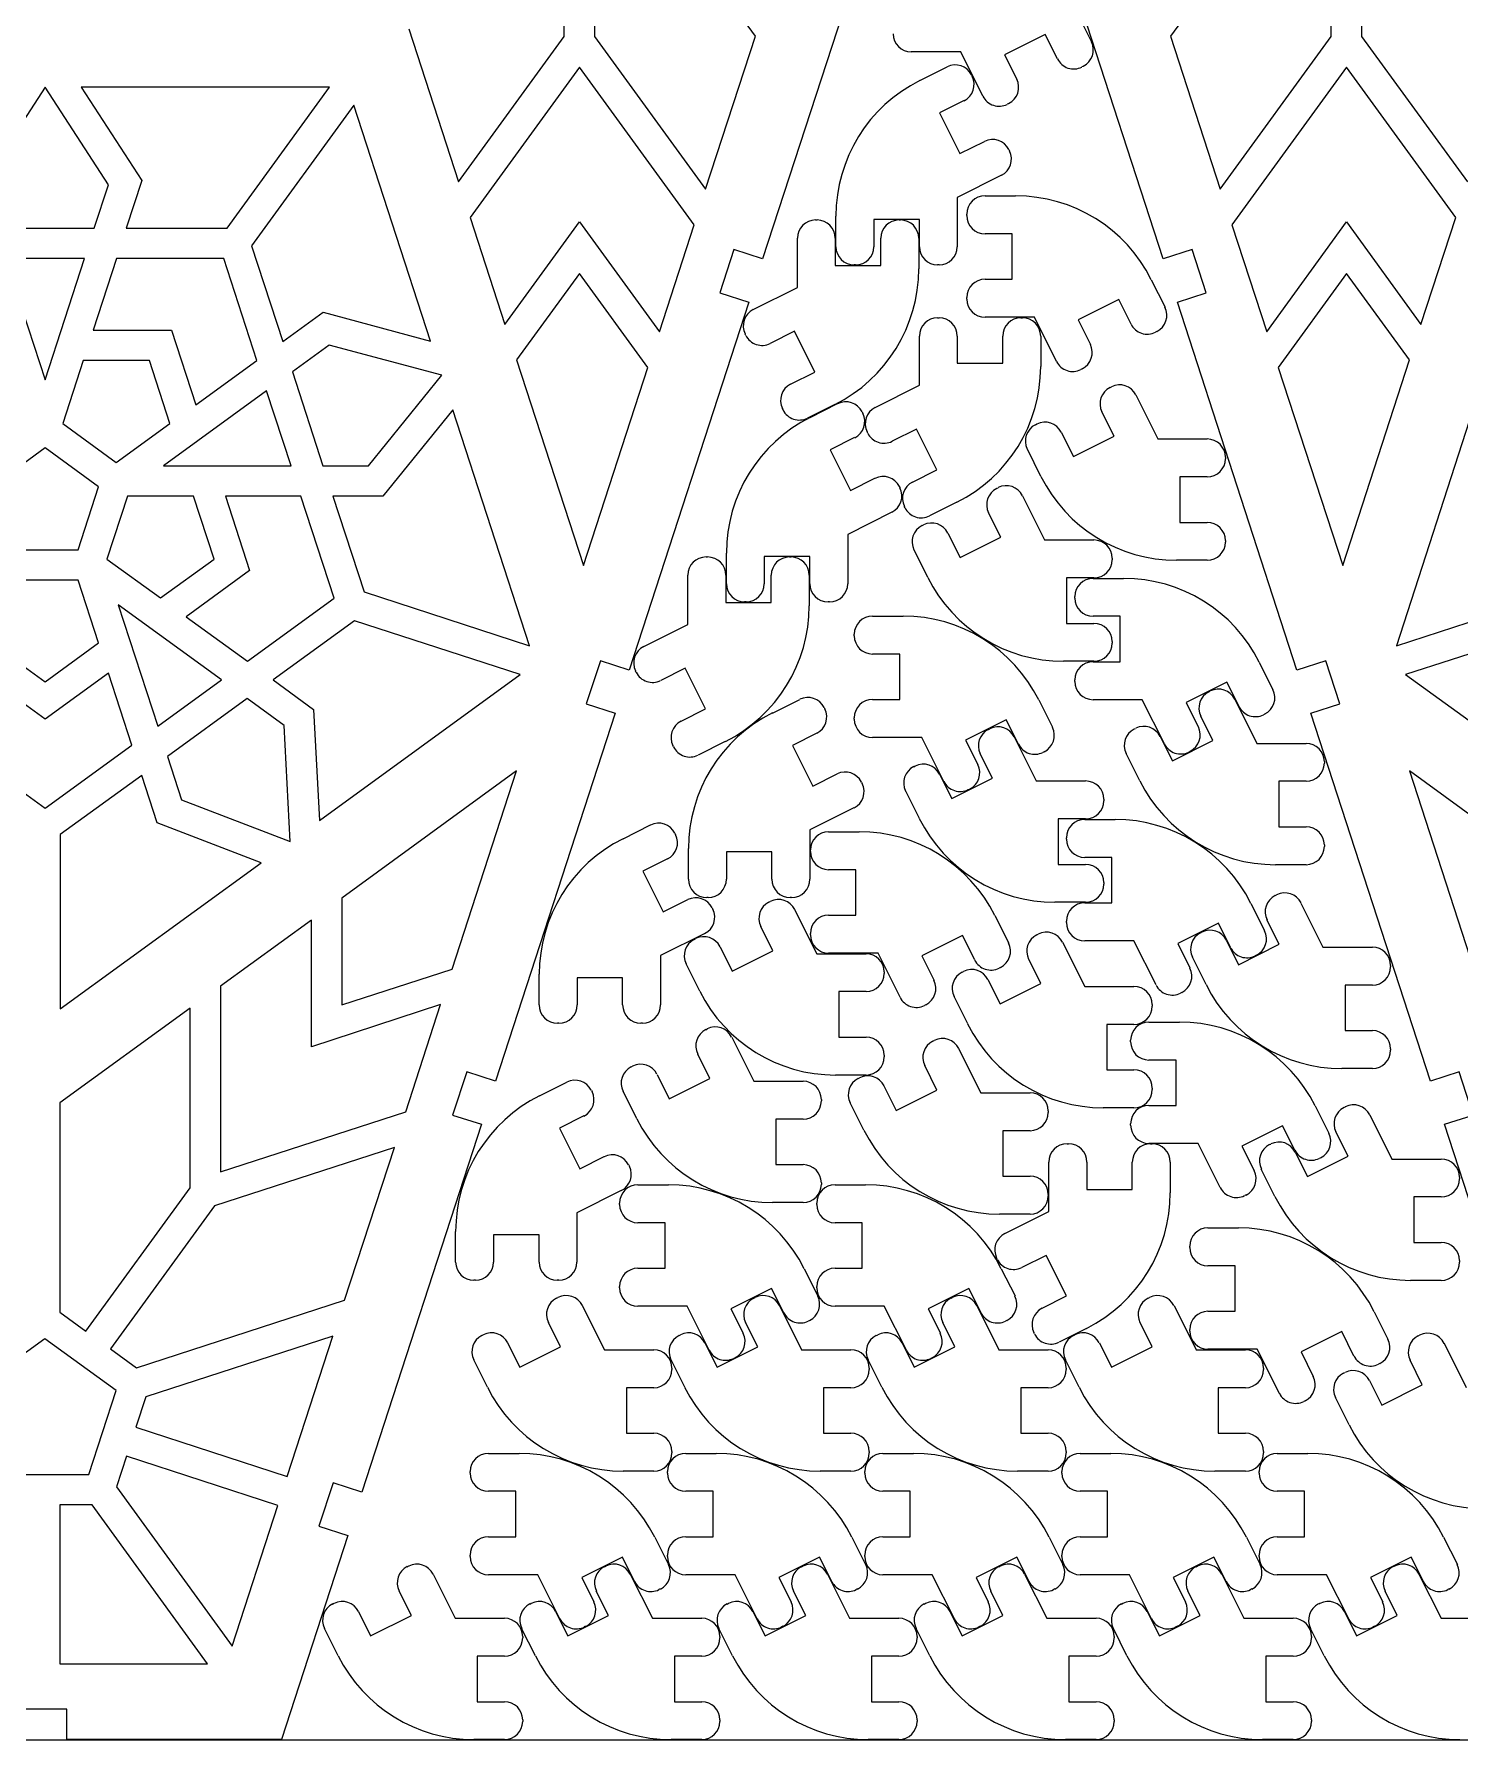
# Model space of a CAD drawing. Extents: x 0 to 580, y 0 to 430.
# Drawn here: x 173.9 to 267.9, y 0 to 112.5 of the extents above; entities that cross this region are included whole.
import ezdxf

# ---------------------------------------------------------------- set-up
doc = ezdxf.new("R2010")
doc.units = 0
doc.header["$MEASUREMENT"] = 0

msp = doc.modelspace()

# ---------------------------------------------------------------- linework, layer by layer
for p, q in [((208.87, 112.33), (208.87, 124.01)), ((210.87, 124.01), (210.87, 112.33)), ((221.47, 112.34), (212.99, 124.01)), ((257.32, 124.01), (248.84, 112.34)), ((259.44, 112.33), (259.44, 124.01)), ((261.44, 124.01), (261.44, 112.33)), ((229.83, 121.9), (221.95, 97.65)), ((248.36, 97.65), (240.48, 121.9)), ((242.72, 113.77), (243.62, 111.96)), ((198.63, 112.83), (201.9, 102.74)), ((201.9, 102.74), (208.87, 112.33)), ((210.87, 112.33), (218.19, 102.25)), ((218.19, 102.25), (221.47, 112.34)), ((240.58, 112.46), (237.89, 111.11)), ((241.38, 110.85), (240.58, 112.46)), ((248.84, 112.34), (252.12, 102.25)), ((252.12, 102.25), (259.44, 112.33)), ((261.44, 112.33), (268.41, 102.74)), ((209.87, 110.3), (202.67, 100.39)), ((217.43, 99.9), (209.87, 110.3)), ((235.01, 111.3), (231.75, 111.3)), ((232.31, 109.42), (234.11, 110.32)), ((236.46, 108.39), (235.01, 111.3)), ((237.89, 111.11), (238.7, 109.5)), ((243.08, 110.35), (242.99, 110.31)), ((260.44, 110.3), (252.89, 99.9)), ((267.65, 100.39), (260.44, 110.3)), ((235.72, 109.79), (235.77, 109.7)), ((174.64, 108.98), (170.47, 102.54)), ((178.82, 102.54), (174.64, 108.98)), ((193.39, 108.98), (177.03, 108.98)), ((177.03, 108.98), (181.02, 102.83)), ((186.64, 99.69), (193.39, 108.98)), ((235.23, 108.09), (233.62, 107.28)), ((195, 107.8), (188.26, 98.51)), ((200.06, 92.24), (195, 107.8)), ((233.62, 107.28), (234.96, 104.6)), ((238.16, 107.89), (238.07, 107.85)), ((234.96, 104.6), (236.57, 105.4)), ((238.18, 104.87), (238.23, 104.78)), ((177.89, 99.69), (178.82, 102.54)), ((181.02, 102.83), (180, 99.69)), ((237.69, 103.17), (234.78, 101.71)), ((234.78, 101.71), (234.78, 98.46)), ((236.61, 101.81), (238.63, 101.81)), ((202.67, 100.39), (204.96, 93.34)), ((225.44, 100.22), (225.54, 100.22)), ((226.78, 98.46), (226.78, 100.47)), ((232.28, 100.26), (229.28, 100.26)), ((229.28, 100.26), (229.28, 98.46)), ((230.94, 100.22), (231.04, 100.22)), ((232.28, 98.46), (232.28, 100.26)), ((235.41, 100.51), (235.41, 100.61)), ((265.35, 93.34), (267.65, 100.39)), ((171.39, 99.69), (177.89, 99.69)), ((180, 99.69), (186.64, 99.69)), ((204.96, 93.34), (209.87, 100.1)), ((209.87, 100.1), (215.14, 92.85)), ((215.14, 92.85), (217.43, 99.9)), ((224.24, 95.76), (224.24, 99.02)), ((226.74, 99.02), (226.74, 97.22)), ((229.74, 97.22), (229.74, 99.02)), ((232.24, 99.02), (232.24, 97)), ((238.41, 99.31), (236.61, 99.31)), ((238.41, 96.31), (238.41, 99.31)), ((252.89, 99.9), (255.18, 92.85)), ((255.18, 92.85), (260.44, 100.1)), ((260.44, 100.1), (265.35, 93.34)), ((188.26, 98.51), (190.31, 92.2)), ((220.05, 98.27), (219.13, 95.41)), ((221.95, 97.65), (220.05, 98.27)), ((250.26, 98.27), (248.36, 97.65)), ((251.19, 95.41), (250.26, 98.27)), ((172.04, 97.69), (174.64, 89.69)), ((177.24, 97.69), (172.04, 97.69)), ((174.64, 89.69), (177.24, 97.69)), ((179.35, 97.69), (177.81, 92.95)), ((186.42, 97.69), (179.35, 97.69)), ((188.61, 90.96), (186.42, 97.69)), ((226.74, 97.22), (229.74, 97.22)), ((228.08, 97.26), (227.98, 97.26)), ((233.58, 97.26), (233.48, 97.26)), ((209.87, 96.69), (205.72, 90.99)), ((214.37, 90.5), (209.87, 96.69)), ((221.33, 94.31), (224.24, 95.76)), ((236.61, 96.31), (238.41, 96.31)), ((247.57, 96.28), (248.48, 94.47)), ((260.44, 96.69), (255.94, 90.5)), ((264.59, 90.99), (260.44, 96.69)), ((221.03, 94.8), (213.15, 70.54)), ((219.13, 95.41), (221.03, 94.8)), ((235.41, 95.01), (235.41, 95.11)), ((245.44, 94.97), (242.75, 93.63)), ((246.24, 93.36), (245.44, 94.97)), ((249.29, 94.8), (251.19, 95.41)), ((257.17, 70.54), (249.29, 94.8)), ((190.31, 92.2), (192.98, 94.14)), ((192.98, 94.14), (200.06, 92.24)), ((233.48, 93.77), (233.58, 93.77)), ((239.87, 93.81), (236.61, 93.81)), ((238.98, 93.77), (239.08, 93.77)), ((241.32, 90.9), (239.87, 93.81)), ((242.75, 93.63), (243.56, 92.02)), ((177.81, 92.95), (182.98, 92.95)), ((182.98, 92.95), (184.58, 88.03)), ((220.84, 92.61), (220.79, 92.7)), ((224.06, 92.88), (222.45, 92.07)), ((225.4, 90.19), (224.06, 92.88)), ((232.28, 89.32), (232.28, 92.57)), ((234.78, 92.57), (234.78, 90.77)), ((237.78, 90.77), (237.78, 92.57)), ((240.28, 92.57), (240.28, 90.55)), ((247.94, 92.86), (247.85, 92.82)), ((193.38, 91.96), (190.95, 90.2)), ((200.8, 89.98), (193.38, 91.96)), ((177.16, 90.95), (175.82, 86.8)), ((181.52, 90.95), (177.16, 90.95)), ((182.87, 86.8), (181.52, 90.95)), ((184.58, 88.03), (188.61, 90.96)), ((190.95, 90.2), (192.96, 84.01)), ((205.72, 90.99), (210.13, 77.43)), ((210.13, 77.43), (214.37, 90.5)), ((223.79, 89.39), (225.4, 90.19)), ((234.78, 90.77), (237.78, 90.77)), ((243.02, 90.41), (242.93, 90.36)), ((255.94, 90.5), (260.19, 77.43)), ((260.19, 77.43), (264.59, 90.99)), ((189.25, 88.96), (182.45, 84.01)), ((190.86, 84.01), (189.25, 88.96)), ((195.96, 84.01), (200.8, 89.98)), ((229.37, 87.86), (232.28, 89.32)), ((244.85, 89.18), (244.94, 89.22)), ((223.3, 87.69), (223.25, 87.78)), ((226.71, 88.06), (224.91, 87.15)), ((225.09, 87.2), (226.89, 88.11)), ((246.55, 88.69), (248.01, 85.78)), ((175.82, 86.8), (179.34, 84.24)), ((179.34, 84.24), (182.87, 86.8)), ((201.53, 87.71), (196.92, 82.01)), ((206.59, 72.15), (201.53, 87.71)), ((228.5, 87.57), (228.55, 87.48)), ((239.93, 86.72), (240.02, 86.77)), ((245.12, 85.96), (244.32, 87.57)), ((268.78, 87.71), (263.73, 72.15)), ((228.01, 85.87), (226.4, 85.06)), ((228.88, 86.16), (228.83, 86.25)), ((232.1, 86.43), (230.49, 85.63)), ((233.44, 83.75), (232.1, 86.43)), ((241.63, 86.23), (242.44, 84.62)), ((242.44, 84.62), (245.12, 85.96)), ((248.01, 85.78), (251.26, 85.78)), ((174.64, 85.19), (171.12, 82.62)), ((178.17, 82.62), (174.64, 85.19)), ((226.4, 85.06), (227.74, 82.38)), ((240.3, 83.31), (239.4, 85.11)), ((252.46, 84.58), (252.46, 84.48)), ((182.45, 84.01), (190.86, 84.01)), ((192.96, 84.01), (195.96, 84.01)), ((231.83, 82.94), (233.44, 83.75)), ((251.26, 83.28), (249.46, 83.28)), ((249.46, 83.28), (249.46, 80.28)), ((176.82, 78.48), (178.17, 82.62)), ((227.74, 82.38), (229.35, 83.19)), ((230.96, 82.65), (231.01, 82.56)), ((237.39, 82.53), (237.47, 82.57)), ((180.07, 82.01), (178.72, 77.86)), ((184.43, 82.01), (180.07, 82.01)), ((185.78, 77.86), (184.43, 82.01)), ((191.51, 82.01), (186.53, 82.01)), ((186.53, 82.01), (188.13, 77.1)), ((193.7, 75.28), (191.51, 82.01)), ((196.92, 82.01), (193.62, 82.01)), ((193.62, 82.01), (195.67, 75.7)), ((231.34, 81.24), (231.29, 81.33)), ((234.75, 81.61), (232.95, 80.71)), ((239.08, 82.04), (240.54, 79.12)), ((230.47, 80.95), (227.56, 79.49)), ((232.47, 80.07), (232.55, 80.11)), ((237.65, 79.31), (236.85, 80.92)), ((249.46, 80.28), (251.26, 80.28)), ((227.56, 79.49), (227.56, 76.24)), ((234.16, 79.58), (234.97, 77.97)), ((234.97, 77.97), (237.65, 79.31)), ((240.54, 79.12), (243.79, 79.12)), ((252.46, 79.08), (252.46, 78.98)), ((172.46, 78.48), (176.82, 78.48)), ((178.72, 77.86), (182.25, 75.3)), ((182.25, 75.3), (185.78, 77.86)), ((218.22, 78), (218.32, 78)), ((219.56, 76.24), (219.56, 78.26)), ((225.06, 78.04), (222.06, 78.04)), ((222.06, 78.04), (222.06, 76.24)), ((223.72, 78), (223.82, 78)), ((225.06, 76.24), (225.06, 78.04)), ((232.83, 76.65), (231.93, 78.46)), ((244.99, 77.92), (244.99, 77.82)), ((251.26, 77.78), (249.24, 77.78)), ((188.13, 77.1), (183.94, 74.06)), ((217.02, 73.55), (217.02, 76.8)), ((219.52, 76.8), (219.52, 75)), ((222.52, 75), (222.52, 76.8)), ((225.02, 76.8), (225.02, 74.78)), ((243.79, 76.62), (241.99, 76.62)), ((241.99, 76.62), (241.99, 73.62)), ((243.73, 76.59), (245.75, 76.59)), ((176.82, 76.48), (172.46, 76.48)), ((178.17, 72.33), (176.82, 76.48)), ((195.67, 75.7), (206.59, 72.15)), ((242.53, 75.29), (242.53, 75.39)), ((263.73, 72.15), (274.65, 75.7)), ((186.27, 69.89), (179.47, 74.84)), ((179.47, 74.84), (182.07, 66.84)), ((187.98, 71.13), (193.7, 75.28)), ((219.52, 75), (222.52, 75)), ((220.86, 75.04), (220.76, 75.04)), ((226.36, 75.04), (226.26, 75.04)), ((183.94, 74.06), (187.98, 71.13)), ((195.05, 73.79), (189.68, 69.89)), ((205.97, 70.25), (195.05, 73.79)), ((214.11, 72.09), (217.02, 73.55)), ((229.19, 74.1), (231.21, 74.1)), ((241.99, 73.62), (243.79, 73.62)), ((245.53, 74.09), (243.73, 74.09)), ((245.53, 71.09), (245.53, 74.09)), ((275.26, 73.79), (264.34, 70.25)), ((171.12, 72.33), (174.64, 69.77)), ((174.64, 69.77), (178.17, 72.33)), ((227.99, 72.8), (227.99, 72.9)), ((244.99, 72.42), (244.99, 72.32)), ((211.25, 71.16), (210.32, 68.31)), ((213.15, 70.54), (211.25, 71.16)), ((230.99, 71.6), (229.19, 71.6)), ((230.99, 68.6), (230.99, 71.6)), ((243.79, 71.12), (241.78, 71.12)), ((243.73, 71.09), (245.53, 71.09)), ((254.69, 71.06), (255.59, 69.25)), ((259.07, 71.16), (257.17, 70.54)), ((260, 68.31), (259.07, 71.16)), ((174.64, 67.3), (170.46, 70.34)), ((178.83, 70.34), (174.64, 67.3)), ((180.37, 65.6), (178.83, 70.34)), ((182.07, 66.84), (186.27, 69.89)), ((189.68, 69.89), (192.35, 67.95)), ((192.73, 60.63), (205.97, 70.25)), ((213.62, 70.39), (213.57, 70.48)), ((216.84, 70.66), (215.23, 69.86)), ((218.18, 67.98), (216.84, 70.66)), ((242.53, 69.79), (242.53, 69.89)), ((252.55, 69.75), (249.87, 68.4)), ((253.36, 68.14), (252.55, 69.75)), ((264.34, 70.25), (277.58, 60.63)), ((187.97, 68.66), (182.72, 64.84)), ((190.4, 66.89), (187.97, 68.66)), ((222.59, 67.71), (224.4, 68.61)), ((251.37, 69.11), (251.46, 69.16)), ((253.07, 68.62), (254.53, 65.71)), ((192.35, 67.95), (192.73, 60.63)), ((212.22, 67.69), (204.34, 43.44)), ((210.32, 68.31), (212.22, 67.69)), ((216.57, 67.17), (218.18, 67.98)), ((226.01, 68.08), (226.05, 67.99)), ((229.19, 68.6), (230.99, 68.6)), ((240.15, 68.57), (241.05, 66.77)), ((246.98, 68.59), (243.73, 68.59)), ((248.44, 65.68), (246.98, 68.59)), ((249.87, 68.4), (250.67, 66.79)), ((251.64, 65.89), (250.84, 67.5)), ((255.06, 67.64), (254.97, 67.6)), ((258.09, 67.69), (260, 68.31)), ((265.97, 43.44), (258.09, 67.69)), ((190.81, 59.23), (190.4, 66.89)), ((225.52, 66.38), (223.91, 65.57)), ((227.99, 67.3), (227.99, 67.4)), ((238.01, 67.26), (235.33, 65.92)), ((236.83, 66.63), (236.92, 66.67)), ((238.82, 65.65), (238.01, 67.26)), ((246.45, 66.66), (246.54, 66.7)), ((168.92, 65.6), (174.64, 61.44)), ((174.64, 61.44), (180.37, 65.6)), ((216.08, 65.47), (216.03, 65.56)), ((219.49, 65.84), (217.69, 64.94)), ((223.91, 65.57), (225.25, 62.89)), ((232.44, 66.1), (229.19, 66.1)), ((233.9, 63.19), (232.44, 66.1)), ((235.33, 65.92), (236.13, 64.31)), ((238.53, 66.14), (239.99, 63.23)), ((248.15, 66.16), (248.96, 64.55)), ((248.96, 64.55), (251.64, 65.89)), ((254.53, 65.71), (257.78, 65.71)), ((182.72, 64.84), (183.64, 61.98)), ((231.91, 64.17), (232, 64.22)), ((237.1, 63.41), (236.3, 65.02)), ((240.52, 65.16), (240.43, 65.11)), ((246.82, 63.24), (245.92, 65.05)), ((250.14, 65.18), (250.05, 65.14)), ((258.98, 64.51), (258.98, 64.41)), ((181.02, 63.6), (175.64, 59.69)), ((182.03, 60.46), (181.02, 63.6)), ((205.73, 63.89), (194.2, 55.51)), ((201.48, 50.83), (205.73, 63.89)), ((225.25, 62.89), (226.86, 63.7)), ((228.47, 63.16), (228.51, 63.07)), ((233.61, 63.68), (234.42, 62.07)), ((234.42, 62.07), (237.1, 63.41)), ((239.99, 63.23), (243.24, 63.23)), ((257.78, 63.21), (255.98, 63.21)), ((255.98, 63.21), (255.98, 60.21)), ((276.12, 55.51), (264.59, 63.89)), ((264.59, 63.89), (268.83, 50.83)), ((183.64, 61.98), (190.81, 59.23)), ((232.28, 60.75), (231.38, 62.56)), ((235.6, 62.7), (235.51, 62.65)), ((244.44, 62.03), (244.44, 61.93)), ((227.97, 61.46), (225.06, 60)), ((175.64, 59.69), (175.64, 48.21)), ((188.88, 57.83), (182.03, 60.46)), ((212.75, 59.42), (214.55, 60.33)), ((216.16, 59.79), (216.21, 59.7)), ((225.06, 60), (225.06, 56.75)), ((226.3, 59.88), (228.32, 59.88)), ((243.24, 60.73), (241.44, 60.73)), ((241.44, 60.73), (241.44, 57.73)), ((243.18, 60.69), (245.19, 60.69)), ((255.98, 60.21), (257.78, 60.21)), ((217.06, 56.75), (217.06, 58.77)), ((222.56, 58.55), (219.56, 58.55)), ((219.56, 58.55), (219.56, 56.75)), ((222.56, 56.75), (222.56, 58.55)), ((225.1, 58.58), (225.1, 58.68)), ((241.98, 59.39), (241.98, 59.49)), ((258.98, 59.01), (258.98, 58.91)), ((175.64, 48.21), (188.88, 57.83)), ((215.67, 58.09), (214.06, 57.29)), ((228.1, 57.38), (226.3, 57.38)), ((228.1, 54.38), (228.1, 57.38)), ((241.44, 57.73), (243.24, 57.73)), ((244.98, 58.19), (243.18, 58.19)), ((244.98, 55.19), (244.98, 58.19)), ((257.78, 57.71), (255.76, 57.71)), ((214.06, 57.29), (215.4, 54.6)), ((244.44, 56.53), (244.44, 56.43)), ((194.2, 55.51), (194.2, 48.46)), ((215.4, 54.6), (217.01, 55.41)), ((218.36, 55.55), (218.26, 55.55)), ((222.36, 55.24), (222.45, 55.29)), ((223.86, 55.55), (223.76, 55.55)), ((243.24, 55.23), (241.22, 55.23)), ((243.18, 55.19), (244.98, 55.19)), ((254.14, 55.16), (255.04, 53.36)), ((255.74, 55.68), (255.83, 55.72)), ((257.44, 55.18), (258.89, 52.27)), ((192.2, 54.06), (186.2, 49.7)), ((192.2, 45.71), (192.2, 54.06)), ((218.62, 54.87), (218.67, 54.78)), ((224.06, 54.75), (225.52, 51.84)), ((226.3, 54.38), (228.1, 54.38)), ((237.26, 54.35), (238.17, 52.54)), ((241.98, 53.89), (241.98, 53.99)), ((256.01, 52.46), (255.2, 54.07)), ((218.13, 53.17), (215.22, 51.72)), ((222.63, 52.02), (221.82, 53.63)), ((225.1, 53.08), (225.1, 53.18)), ((235.13, 53.04), (232.44, 51.69)), ((235.93, 51.43), (235.13, 53.04)), ((240.02, 53.09), (240.11, 53.13)), ((252, 53.85), (249.32, 52.51)), ((250.82, 53.22), (250.91, 53.26)), ((252.8, 52.24), (252, 53.85)), ((217.44, 52.78), (217.53, 52.83)), ((219.14, 52.29), (219.95, 50.68)), ((219.95, 50.68), (222.63, 52.02)), ((225.52, 51.84), (228.77, 51.84)), ((229.56, 51.88), (226.3, 51.88)), ((231.01, 48.97), (229.56, 51.88)), ((241.72, 52.6), (243.18, 49.68)), ((246.43, 52.69), (243.18, 52.69)), ((247.89, 49.78), (246.43, 52.69)), ((249.32, 52.51), (250.12, 50.9)), ((252.52, 52.72), (253.32, 51.11)), ((253.32, 51.11), (256.01, 52.46)), ((254.5, 51.75), (254.41, 51.7)), ((258.89, 52.27), (262.15, 52.27)), ((194.2, 48.46), (201.48, 50.83)), ((215.22, 51.72), (215.22, 48.46)), ((217.81, 49.37), (216.91, 51.17)), ((229.97, 50.64), (229.97, 50.54)), ((232.44, 51.69), (233.25, 50.08)), ((235.1, 50.63), (235.19, 50.67)), ((237.63, 50.93), (237.54, 50.89)), ((240.29, 49.87), (239.49, 51.48)), ((251.19, 49.8), (250.28, 51.61)), ((263.35, 51.07), (263.35, 50.97)), ((186.2, 49.7), (186.2, 37.45)), ((207.22, 48.46), (207.22, 50.48)), ((212.72, 50.26), (209.72, 50.26)), ((209.72, 50.26), (209.72, 48.46)), ((212.72, 48.46), (212.72, 50.26)), ((236.8, 50.14), (237.61, 48.53)), ((237.61, 48.53), (240.29, 49.87)), ((243.18, 49.68), (246.43, 49.68)), ((262.15, 49.77), (260.35, 49.77)), ((260.35, 49.77), (260.35, 46.77)), ((200.72, 48.48), (192.2, 45.71)), ((198.43, 41.42), (200.72, 48.48)), ((228.77, 49.34), (226.97, 49.34)), ((226.97, 49.34), (226.97, 46.34)), ((232.71, 48.47), (232.62, 48.43)), ((235.47, 47.21), (234.57, 49.02)), ((247.63, 48.48), (247.63, 48.38)), ((249.58, 49.29), (249.5, 49.24)), ((184.2, 48.25), (175.62, 42.01)), ((184.2, 36.4), (184.2, 48.25)), ((208.52, 47.26), (208.42, 47.26)), ((214.02, 47.26), (213.92, 47.26)), ((247.41, 47.33), (249.43, 47.33)), ((218.21, 46.83), (218.3, 46.88)), ((219.91, 46.34), (221.36, 43.43)), ((226.97, 46.34), (228.77, 46.34)), ((233.17, 46.07), (233.26, 46.12)), ((246.43, 47.18), (244.63, 47.18)), ((244.63, 47.18), (244.63, 44.18)), ((246.21, 46.03), (246.21, 46.13)), ((260.35, 46.77), (262.15, 46.77)), ((218.47, 43.61), (217.67, 45.22)), ((229.97, 45.14), (229.97, 45.04)), ((234.87, 45.58), (236.33, 42.67)), ((263.35, 45.57), (263.35, 45.47)), ((202.44, 44.06), (201.51, 41.2)), ((204.34, 43.44), (202.44, 44.06)), ((213.29, 44.38), (213.38, 44.42)), ((214.99, 43.88), (215.79, 42.27)), ((233.44, 42.85), (232.64, 44.46)), ((244.63, 44.18), (246.43, 44.18)), ((249.21, 44.83), (247.41, 44.83)), ((249.21, 41.83), (249.21, 44.83)), ((262.15, 44.27), (260.13, 44.27)), ((267.88, 44.06), (265.97, 43.44)), ((268.8, 41.2), (267.88, 44.06)), ((207.24, 42.47), (209.05, 43.38)), ((210.66, 42.84), (210.7, 42.75)), ((213.65, 40.96), (212.75, 42.77)), ((215.79, 42.27), (218.47, 43.61)), ((221.36, 43.43), (224.62, 43.43)), ((228.77, 43.84), (226.75, 43.84)), ((228.25, 43.61), (228.34, 43.66)), ((229.95, 43.12), (230.76, 41.51)), ((230.76, 41.51), (233.44, 42.85)), ((247.63, 42.98), (247.63, 42.88)), ((175.62, 42.01), (175.62, 28.2)), ((225.82, 42.23), (225.82, 42.13)), ((228.62, 40.2), (227.72, 42)), ((236.33, 42.67), (239.58, 42.67)), ((246.43, 41.68), (244.41, 41.68)), ((247.41, 41.83), (249.21, 41.83)), ((258.37, 41.8), (259.27, 40)), ((260.28, 41.71), (260.37, 41.75)), ((186.2, 37.45), (198.43, 41.42)), ((203.41, 40.59), (195.53, 16.33)), ((201.51, 41.2), (203.41, 40.59)), ((210.16, 41.14), (208.55, 40.33)), ((224.62, 40.93), (222.82, 40.93)), ((222.82, 40.93), (222.82, 37.93)), ((240.78, 41.47), (240.78, 41.37)), ((246.21, 40.53), (246.21, 40.63)), ((261.98, 41.22), (263.43, 38.3)), ((266.9, 40.59), (268.8, 41.2)), ((274.78, 16.33), (266.9, 40.59)), ((208.55, 40.33), (209.9, 37.65)), ((239.58, 40.17), (237.78, 40.17)), ((237.78, 40.17), (237.78, 37.17)), ((256.23, 40.49), (253.55, 39.15)), ((257.04, 38.88), (256.23, 40.49)), ((260.55, 38.49), (259.74, 40.1)), ((197.67, 39.07), (185.82, 35.22)), ((194.39, 28.99), (197.67, 39.07)), ((209.9, 37.65), (211.51, 38.46)), ((242.02, 39.3), (242.12, 39.3)), ((250.66, 39.33), (247.41, 39.33)), ((247.52, 39.3), (247.62, 39.3)), ((252.12, 36.42), (250.66, 39.33)), ((253.55, 39.15), (254.35, 37.54)), ((255.36, 39.25), (255.45, 39.29)), ((257.06, 38.76), (257.86, 37.15)), ((257.86, 37.15), (260.55, 38.49)), ((258.74, 38.39), (258.65, 38.34)), ((263.43, 38.3), (266.69, 38.3)), ((213.12, 37.92), (213.16, 37.83)), ((222.82, 37.93), (224.62, 37.93)), ((237.78, 37.17), (239.58, 37.17)), ((240.82, 34.84), (240.82, 38.1)), ((243.32, 38.1), (243.32, 36.3)), ((246.32, 36.3), (246.32, 38.1)), ((248.82, 38.1), (248.82, 36.08)), ((255.72, 35.83), (254.82, 37.64)), ((177.34, 26.95), (184.2, 36.4)), ((212.62, 36.22), (209.71, 34.76)), ((213.72, 36.6), (215.74, 36.6)), ((225.82, 36.73), (225.82, 36.63)), ((226.72, 36.6), (228.74, 36.6)), ((243.32, 36.3), (246.32, 36.3)), ((267.89, 37.1), (267.89, 37)), ((185.82, 35.22), (178.95, 25.78)), ((212.52, 35.3), (212.52, 35.4)), ((224.62, 35.43), (222.6, 35.43)), ((225.52, 35.3), (225.52, 35.4)), ((240.78, 35.97), (240.78, 35.87)), ((253.82, 35.93), (253.73, 35.89)), ((266.69, 35.8), (264.89, 35.8)), ((264.89, 35.8), (264.89, 32.8)), ((209.71, 34.76), (209.71, 31.51)), ((215.52, 34.1), (213.72, 34.1)), ((215.52, 31.1), (215.52, 34.1)), ((228.52, 34.1), (226.72, 34.1)), ((228.52, 31.1), (228.52, 34.1)), ((239.58, 34.67), (237.57, 34.67)), ((237.91, 33.39), (240.82, 34.84)), ((251.31, 33.76), (253.32, 33.76)), ((201.71, 31.51), (201.71, 33.53)), ((207.21, 33.31), (204.21, 33.31)), ((204.21, 33.31), (204.21, 31.51)), ((207.21, 31.51), (207.21, 33.31)), ((264.89, 32.8), (266.69, 32.8)), ((237.42, 31.69), (237.37, 31.78)), ((240.64, 31.95), (239.03, 31.15)), ((241.98, 29.27), (240.64, 31.95)), ((250.11, 32.46), (250.11, 32.56)), ((267.89, 31.6), (267.89, 31.5)), ((213.72, 31.1), (215.52, 31.1)), ((224.68, 31.07), (225.58, 29.27)), ((226.72, 31.1), (228.52, 31.1)), ((237.68, 31.07), (238.59, 29.27)), ((253.11, 31.26), (251.31, 31.26)), ((253.11, 28.26), (253.11, 31.26)), ((203.01, 30.31), (202.91, 30.31)), ((208.51, 30.31), (208.41, 30.31)), ((212.52, 29.8), (212.52, 29.9)), ((222.54, 29.76), (219.86, 28.42)), ((223.35, 28.15), (222.54, 29.76)), ((225.52, 29.8), (225.52, 29.9)), ((235.54, 29.76), (232.86, 28.42)), ((236.35, 28.15), (235.54, 29.76)), ((240.37, 28.47), (241.98, 29.27)), ((266.69, 30.3), (264.67, 30.3)), ((175.62, 28.2), (177.34, 26.95)), ((180.67, 24.53), (194.39, 28.99)), ((208.36, 29.13), (208.45, 29.17)), ((210.06, 28.64), (211.52, 25.72)), ((216.97, 28.6), (213.72, 28.6)), ((218.43, 25.69), (216.97, 28.6)), ((219.86, 28.42), (220.66, 26.81)), ((221.36, 29.13), (221.45, 29.17)), ((223.06, 28.64), (224.52, 25.72)), ((229.97, 28.6), (226.72, 28.6)), ((231.43, 25.69), (229.97, 28.6)), ((232.86, 28.42), (233.67, 26.81)), ((234.37, 29.13), (234.45, 29.17)), ((236.06, 28.64), (237.52, 25.72)), ((247.37, 29.13), (247.46, 29.17)), ((249.07, 28.64), (250.52, 25.72)), ((251.31, 28.26), (253.11, 28.26)), ((262.27, 28.23), (263.17, 26.43)), ((208.63, 25.91), (207.83, 27.52)), ((221.63, 25.91), (220.83, 27.52)), ((225.05, 27.66), (224.96, 27.61)), ((234.63, 25.91), (233.83, 27.52)), ((238.05, 27.66), (237.96, 27.61)), ((243.29, 27.13), (241.49, 26.23)), ((247.63, 25.91), (246.83, 27.52)), ((250.11, 26.96), (250.11, 27.06)), ((174.62, 26.45), (169.92, 23.04)), ((179.32, 23.04), (174.62, 26.45)), ((193.62, 26.63), (181.29, 22.63)), ((190.61, 17.37), (193.62, 26.63)), ((203.44, 26.67), (203.53, 26.71)), ((205.14, 26.18), (205.95, 24.57)), ((205.95, 24.57), (208.63, 25.91)), ((216.44, 26.67), (216.53, 26.71)), ((218.14, 26.18), (218.95, 24.57)), ((218.95, 24.57), (221.63, 25.91)), ((229.45, 26.67), (229.54, 26.71)), ((231.15, 26.18), (231.95, 24.57)), ((231.95, 24.57), (234.63, 25.91)), ((239.88, 26.77), (239.83, 26.86)), ((242.45, 26.67), (242.54, 26.71)), ((244.15, 26.18), (244.95, 24.57)), ((244.95, 24.57), (247.63, 25.91)), ((260.13, 26.92), (257.45, 25.58)), ((260.93, 25.31), (260.13, 26.92)), ((265.17, 26.64), (265.26, 26.69)), ((266.87, 26.15), (268.33, 23.24)), ((178.95, 25.78), (180.67, 24.53)), ((203.81, 23.25), (202.91, 25.06)), ((211.52, 25.72), (214.77, 25.72)), ((216.81, 23.25), (215.91, 25.06)), ((220.13, 25.2), (220.04, 25.15)), ((224.52, 25.72), (227.77, 25.72)), ((229.81, 23.25), (228.91, 25.06)), ((233.13, 25.2), (233.04, 25.15)), ((237.52, 25.72), (240.77, 25.72)), ((242.81, 23.25), (241.91, 25.06)), ((250.52, 25.72), (253.78, 25.72)), ((254.56, 25.76), (251.31, 25.76)), ((256.02, 22.85), (254.56, 25.76)), ((257.45, 25.58), (258.25, 23.97)), ((262.63, 24.82), (262.54, 24.77)), ((265.44, 23.42), (264.64, 25.03)), ((215.97, 24.52), (215.97, 24.42)), ((228.97, 24.52), (228.97, 24.42)), ((241.97, 24.52), (241.97, 24.42)), ((254.98, 24.52), (254.98, 24.42)), ((260.25, 24.18), (260.34, 24.23)), ((261.95, 23.69), (262.76, 22.08)), ((177.52, 17.51), (179.32, 23.04)), ((181.29, 22.63), (180.63, 20.61)), ((214.77, 23.22), (212.97, 23.22)), ((212.97, 23.22), (212.97, 20.22)), ((227.77, 23.22), (225.97, 23.22)), ((225.97, 23.22), (225.97, 20.22)), ((240.77, 23.22), (238.97, 23.22)), ((238.97, 23.22), (238.97, 20.22)), ((253.78, 23.22), (251.98, 23.22)), ((251.98, 23.22), (251.98, 20.22)), ((260.62, 20.77), (259.72, 22.57)), ((262.76, 22.08), (265.44, 23.42)), ((257.71, 22.36), (257.63, 22.31)), ((180.63, 20.61), (190.61, 17.37)), ((212.97, 20.22), (214.77, 20.22)), ((225.97, 20.22), (227.77, 20.22)), ((238.97, 20.22), (240.77, 20.22)), ((251.98, 20.22), (253.78, 20.22)), ((180.02, 18.71), (179.36, 16.69)), ((189.99, 15.46), (180.02, 18.71)), ((203.87, 18.89), (205.89, 18.89)), ((215.97, 19.02), (215.97, 18.92)), ((216.88, 18.89), (218.89, 18.89)), ((228.97, 19.02), (228.97, 18.92)), ((229.88, 18.89), (231.9, 18.89)), ((241.97, 19.02), (241.97, 18.92)), ((242.88, 18.89), (244.9, 18.89)), ((254.98, 19.02), (254.98, 18.92)), ((255.88, 18.89), (257.9, 18.89)), ((171.71, 17.51), (177.52, 17.51)), ((193.63, 16.95), (192.7, 14.1)), ((195.53, 16.33), (193.63, 16.95)), ((202.67, 17.59), (202.67, 17.69)), ((214.77, 17.72), (212.75, 17.72)), ((215.68, 17.59), (215.68, 17.69)), ((227.77, 17.72), (225.75, 17.72)), ((228.68, 17.59), (228.68, 17.69)), ((240.77, 17.72), (238.76, 17.72)), ((241.68, 17.59), (241.68, 17.69)), ((253.78, 17.72), (251.76, 17.72)), ((254.68, 17.59), (254.68, 17.69)), ((179.36, 16.69), (186.98, 6.19)), ((205.67, 16.39), (203.87, 16.39)), ((205.67, 13.39), (205.67, 16.39)), ((218.68, 16.39), (216.88, 16.39)), ((218.68, 13.39), (218.68, 16.39)), ((231.68, 16.39), (229.88, 16.39)), ((231.68, 13.39), (231.68, 16.39)), ((244.68, 16.39), (242.88, 16.39)), ((244.68, 13.39), (244.68, 16.39)), ((257.68, 16.39), (255.88, 16.39)), ((257.68, 13.39), (257.68, 16.39)), ((177.74, 15.51), (175.62, 15.51)), ((175.62, 15.51), (175.62, 5.02)), ((185.36, 5.02), (177.74, 15.51)), ((186.98, 6.19), (189.99, 15.46)), ((192.7, 14.1), (194.61, 13.48)), ((194.61, 13.48), (190.23, 0.02)), ((203.87, 13.39), (205.67, 13.39)), ((214.84, 13.37), (215.74, 11.56)), ((216.88, 13.39), (218.68, 13.39)), ((227.84, 13.37), (228.74, 11.56)), ((229.88, 13.39), (231.68, 13.39)), ((240.84, 13.37), (241.74, 11.56)), ((242.88, 13.39), (244.68, 13.39)), ((253.84, 13.37), (254.74, 11.56)), ((255.88, 13.39), (257.68, 13.39)), ((266.84, 13.37), (267.75, 11.56)), ((198.52, 11.42), (198.61, 11.47)), ((202.67, 12.09), (202.67, 12.19)), ((212.7, 12.05), (210.02, 10.71)), ((211.52, 11.42), (211.61, 11.47)), ((213.5, 10.44), (212.7, 12.05)), ((215.68, 12.09), (215.68, 12.19)), ((225.7, 12.05), (223.02, 10.71)), ((224.52, 11.42), (224.61, 11.47)), ((226.51, 10.44), (225.7, 12.05)), ((228.68, 12.09), (228.68, 12.19)), ((238.7, 12.05), (236.02, 10.71)), ((237.52, 11.42), (237.61, 11.47)), ((239.51, 10.44), (238.7, 12.05)), ((241.68, 12.09), (241.68, 12.19)), ((251.7, 12.05), (249.02, 10.71)), ((250.52, 11.42), (250.61, 11.47)), ((252.51, 10.44), (251.7, 12.05)), ((254.68, 12.09), (254.68, 12.19)), ((264.7, 12.05), (262.02, 10.71)), ((263.53, 11.42), (263.61, 11.47)), ((265.51, 10.44), (264.7, 12.05)), ((200.22, 10.93), (201.67, 8.02)), ((207.13, 10.89), (203.87, 10.89)), ((208.59, 7.98), (207.13, 10.89)), ((210.02, 10.71), (210.82, 9.1)), ((213.22, 10.93), (214.68, 8.02)), ((220.13, 10.89), (216.88, 10.89)), ((221.59, 7.98), (220.13, 10.89)), ((223.02, 10.71), (223.82, 9.1)), ((226.22, 10.93), (227.68, 8.02)), ((233.13, 10.89), (229.88, 10.89)), ((234.59, 7.98), (233.13, 10.89)), ((236.02, 10.71), (236.82, 9.1)), ((239.22, 10.93), (240.68, 8.02)), ((246.13, 10.89), (242.88, 10.89)), ((247.59, 7.98), (246.13, 10.89)), ((249.02, 10.71), (249.82, 9.1)), ((252.22, 10.93), (253.68, 8.02)), ((259.13, 10.89), (255.88, 10.89)), ((260.59, 7.98), (259.13, 10.89)), ((262.02, 10.71), (262.83, 9.1)), ((265.22, 10.93), (266.68, 8.02)), ((193.6, 8.96), (193.69, 9.01)), ((198.79, 8.2), (197.98, 9.81)), ((206.6, 8.96), (206.69, 9.01)), ((211.79, 8.2), (210.98, 9.81)), ((215.2, 9.95), (215.11, 9.91)), ((219.6, 8.96), (219.69, 9.01)), ((224.79, 8.2), (223.98, 9.81)), ((228.21, 9.95), (228.12, 9.91)), ((232.6, 8.96), (232.69, 9.01)), ((237.79, 8.2), (236.99, 9.81)), ((241.21, 9.95), (241.12, 9.91)), ((245.6, 8.96), (245.69, 9.01)), ((250.79, 8.2), (249.99, 9.81)), ((254.21, 9.95), (254.12, 9.91)), ((258.61, 8.96), (258.69, 9.01)), ((263.79, 8.2), (262.99, 9.81)), ((267.21, 9.95), (267.12, 9.91)), ((195.3, 8.47), (196.1, 6.86)), ((196.1, 6.86), (198.79, 8.2)), ((201.67, 8.02), (204.93, 8.02)), ((208.3, 8.47), (209.11, 6.86)), ((209.11, 6.86), (211.79, 8.2)), ((214.68, 8.02), (217.93, 8.02)), ((221.3, 8.47), (222.11, 6.86)), ((222.11, 6.86), (224.79, 8.2)), ((227.68, 8.02), (230.93, 8.02)), ((234.3, 8.47), (235.11, 6.86)), ((235.11, 6.86), (237.79, 8.2)), ((240.68, 8.02), (243.93, 8.02)), ((247.3, 8.47), (248.11, 6.86)), ((248.11, 6.86), (250.79, 8.2)), ((253.68, 8.02), (256.93, 8.02)), ((260.3, 8.47), (261.11, 6.86)), ((261.11, 6.86), (263.79, 8.2)), ((266.68, 8.02), (269.93, 8.02)), ((193.97, 5.55), (193.06, 7.35)), ((206.97, 5.55), (206.06, 7.35)), ((206.13, 6.82), (206.13, 6.72)), ((210.28, 7.49), (210.19, 7.45)), ((219.97, 5.55), (219.07, 7.35)), ((219.13, 6.82), (219.13, 6.72)), ((223.29, 7.49), (223.2, 7.45)), ((232.97, 5.55), (232.07, 7.35)), ((232.13, 6.82), (232.13, 6.72)), ((236.29, 7.49), (236.2, 7.45)), ((245.97, 5.55), (245.07, 7.35)), ((245.13, 6.82), (245.13, 6.72)), ((249.29, 7.49), (249.2, 7.45)), ((258.97, 5.55), (258.07, 7.35)), ((258.13, 6.82), (258.13, 6.72)), ((262.29, 7.49), (262.2, 7.45)), ((175.62, 5.02), (185.36, 5.02)), ((204.93, 5.52), (203.13, 5.52)), ((203.13, 5.52), (203.13, 2.52)), ((217.93, 5.52), (216.13, 5.52)), ((216.13, 5.52), (216.13, 2.52)), ((230.93, 5.52), (229.13, 5.52)), ((229.13, 5.52), (229.13, 2.52)), ((243.93, 5.52), (242.13, 5.52)), ((242.13, 5.52), (242.13, 2.52)), ((256.93, 5.52), (255.13, 5.52)), ((255.13, 5.52), (255.13, 2.52)), ((203.13, 2.52), (204.93, 2.52)), ((216.13, 2.52), (217.93, 2.52)), ((229.13, 2.52), (230.93, 2.52)), ((242.13, 2.52), (243.93, 2.52)), ((255.13, 2.52), (256.93, 2.52)), ((176.08, 2.02), (173.08, 2.02)), ((176.08, 0.02), (176.08, 2.02)), ((206.13, 1.32), (206.13, 1.22)), ((219.13, 1.32), (219.13, 1.22)), ((232.13, 1.32), (232.13, 1.22)), ((245.13, 1.32), (245.13, 1.22)), ((258.13, 1.32), (258.13, 1.22)), ((0, 0), (580, 0)), ((190.23, 0.02), (176.08, 0.02)), ((204.93, 0.02), (202.91, 0.02)), ((217.93, 0.02), (215.91, 0.02)), ((230.93, 0.02), (228.91, 0.02)), ((243.93, 0.02), (241.91, 0.02)), ((256.93, 0.02), (254.91, 0.02))]:
    msp.add_line(p, q)
for centre, radius, start, end in [((231.75, 112.5), 1.2, 180, 270), ((242.55, 111.43), 1.2, 296.56, 26.56), ((234.65, 109.25), 1.2, 26.56, 116.56), ((242.46, 111.38), 1.2, 206.56, 296.56), ((236.78, 100.47), 10, 116.56, 180), ((234.69, 109.16), 1.2, 296.56, 26.56), ((237.63, 108.97), 1.2, 296.56, 26.56), ((237.54, 108.92), 1.2, 206.56, 296.56), ((237.11, 104.33), 1.2, 26.56, 116.56), ((237.15, 104.24), 1.2, 296.56, 26.56), ((236.61, 100.61), 1.2, 90, 180), ((238.63, 91.81), 10, 26.56, 90), ((225.44, 99.02), 1.2, 90, 180), ((225.54, 99.02), 1.2, 0, 90), ((230.94, 99.02), 1.2, 90, 180), ((231.04, 99.02), 1.2, 0, 90), ((236.61, 100.51), 1.2, 180, 270), ((227.98, 98.46), 1.2, 180, 270), ((228.08, 98.46), 1.2, 270, 0), ((233.48, 98.46), 1.2, 180, 270), ((233.58, 98.46), 1.2, 270, 0), ((222.24, 97), 10, 296.56, 360), ((236.61, 95.11), 1.2, 90, 180), ((236.61, 95.01), 1.2, 180, 270), ((221.87, 93.24), 1.2, 116.56, 206.56), ((233.48, 92.57), 1.2, 90, 180), ((233.58, 92.57), 1.2, 0, 90), ((238.98, 92.57), 1.2, 90, 180), ((239.08, 92.57), 1.2, 0, 90), ((247.31, 93.89), 1.2, 206.56, 296.56), ((247.4, 93.94), 1.2, 296.56, 26.56), ((221.91, 93.15), 1.2, 206.56, 296.56), ((242.48, 91.48), 1.2, 296.56, 26.56), ((230.28, 90.55), 10, 296.56, 360), ((242.4, 91.43), 1.2, 206.56, 296.56), ((224.33, 88.32), 1.2, 116.56, 206.56), ((245.39, 88.11), 1.2, 116.56, 206.56), ((245.48, 88.15), 1.2, 26.56, 116.56), ((227.43, 87.03), 1.2, 26.56, 116.56), ((229.91, 86.79), 1.2, 116.56, 206.56), ((229.56, 78.26), 10, 116.56, 180), ((224.37, 88.23), 1.2, 206.56, 296.56), ((227.48, 86.94), 1.2, 296.56, 26.56), ((240.47, 85.65), 1.2, 116.56, 206.56), ((240.56, 85.69), 1.2, 26.56, 116.56), ((229.95, 86.7), 1.2, 206.56, 296.56), ((251.26, 84.58), 1.2, 0, 90), ((251.26, 84.48), 1.2, 270, 0), ((229.89, 82.11), 1.2, 26.56, 116.56), ((249.24, 87.78), 10, 206.56, 270), ((229.93, 82.02), 1.2, 296.56, 26.56), ((232.37, 81.87), 1.2, 116.56, 206.56), ((237.92, 81.45), 1.2, 116.56, 206.56), ((238.01, 81.5), 1.2, 26.56, 116.56), ((232.41, 81.78), 1.2, 206.56, 296.56), ((233, 79), 1.2, 116.56, 206.56), ((233.09, 79.04), 1.2, 26.56, 116.56), ((251.26, 79.08), 1.2, 0, 90), ((243.79, 77.92), 1.2, 0, 90), ((251.26, 78.98), 1.2, 270, 0), ((218.22, 76.8), 1.2, 90, 180), ((218.32, 76.8), 1.2, 0, 90), ((223.72, 76.8), 1.2, 90, 180), ((223.82, 76.8), 1.2, 0, 90), ((243.79, 77.82), 1.2, 270, 0), ((241.78, 81.12), 10, 206.56, 270), ((243.73, 75.39), 1.2, 90, 180), ((245.75, 66.59), 10, 26.56, 90), ((220.76, 76.24), 1.2, 180, 270), ((220.86, 76.24), 1.2, 270, 0), ((226.26, 76.24), 1.2, 180, 270), ((226.36, 76.24), 1.2, 270, 0), ((215.02, 74.78), 10, 296.56, 360), ((243.73, 75.29), 1.2, 180, 270), ((229.19, 72.9), 1.2, 90, 180), ((231.21, 64.1), 10, 26.56, 90), ((243.79, 72.42), 1.2, 0, 90), ((214.65, 71.02), 1.2, 116.56, 206.56), ((229.19, 72.8), 1.2, 180, 270), ((243.79, 72.32), 1.2, 270, 0), ((243.73, 69.89), 1.2, 90, 180), ((214.69, 70.93), 1.2, 206.56, 296.56), ((243.73, 69.79), 1.2, 180, 270), ((224.93, 67.54), 1.2, 26.56, 116.56), ((251.91, 68.04), 1.2, 116.56, 206.56), ((252, 68.09), 1.2, 26.56, 116.56), ((254.52, 68.72), 1.2, 296.56, 26.56), ((227.06, 58.77), 10, 116.56, 180), ((224.98, 67.45), 1.2, 296.56, 26.56), ((229.19, 67.4), 1.2, 90, 180), ((254.43, 68.67), 1.2, 206.56, 296.56), ((217.11, 66.1), 1.2, 116.56, 206.56), ((229.19, 67.3), 1.2, 180, 270), ((237.37, 65.56), 1.2, 116.56, 206.56), ((237.46, 65.6), 1.2, 26.56, 116.56), ((239.98, 66.23), 1.2, 296.56, 26.56), ((246.99, 65.58), 1.2, 116.56, 206.56), ((247.08, 65.63), 1.2, 26.56, 116.56), ((249.6, 66.26), 1.2, 296.56, 26.56), ((217.15, 66.01), 1.2, 206.56, 296.56), ((239.89, 66.19), 1.2, 206.56, 296.56), ((249.51, 66.21), 1.2, 206.56, 296.56), ((257.78, 64.51), 1.2, 0, 90), ((232.45, 63.1), 1.2, 116.56, 206.56), ((232.54, 63.14), 1.2, 26.56, 116.56), ((235.06, 63.77), 1.2, 296.56, 26.56), ((257.78, 64.41), 1.2, 270, 0), ((227.39, 62.62), 1.2, 26.56, 116.56), ((227.44, 62.53), 1.2, 296.56, 26.56), ((234.97, 63.73), 1.2, 206.56, 296.56), ((243.24, 62.03), 1.2, 0, 90), ((255.76, 67.71), 10, 206.56, 270), ((243.24, 61.93), 1.2, 270, 0), ((241.22, 65.23), 10, 206.56, 270), ((215.09, 59.25), 1.2, 26.56, 116.56), ((215.14, 59.16), 1.2, 296.56, 26.56), ((226.3, 58.68), 1.2, 90, 180), ((228.32, 49.88), 10, 26.56, 90), ((243.18, 59.49), 1.2, 90, 180), ((245.19, 50.69), 10, 26.56, 90), ((257.78, 59.01), 1.2, 0, 90), ((217.22, 50.48), 10, 116.56, 180), ((226.3, 58.58), 1.2, 180, 270), ((243.18, 59.39), 1.2, 180, 270), ((257.78, 58.91), 1.2, 270, 0), ((243.24, 56.53), 1.2, 0, 90), ((218.26, 56.75), 1.2, 180, 270), ((218.36, 56.75), 1.2, 270, 0), ((223.76, 56.75), 1.2, 180, 270), ((223.86, 56.75), 1.2, 270, 0), ((243.24, 56.43), 1.2, 270, 0), ((217.55, 54.33), 1.2, 26.56, 116.56), ((222.9, 54.17), 1.2, 116.56, 206.56), ((222.99, 54.22), 1.2, 26.56, 116.56), ((243.18, 53.99), 1.2, 90, 180), ((256.28, 54.6), 1.2, 116.56, 206.56), ((256.37, 54.65), 1.2, 26.56, 116.56), ((217.59, 54.24), 1.2, 296.56, 26.56), ((226.3, 53.18), 1.2, 90, 180), ((218.07, 51.76), 1.2, 26.56, 116.56), ((226.3, 53.08), 1.2, 180, 270), ((240.56, 52.01), 1.2, 116.56, 206.56), ((240.65, 52.06), 1.2, 26.56, 116.56), ((243.18, 53.89), 1.2, 180, 270), ((251.36, 52.14), 1.2, 116.56, 206.56), ((251.45, 52.19), 1.2, 26.56, 116.56), ((253.97, 52.82), 1.2, 296.56, 26.56), ((217.98, 51.71), 1.2, 116.56, 206.56), ((228.77, 50.64), 1.2, 0, 90), ((237.09, 52.01), 1.2, 296.56, 26.56), ((253.88, 52.77), 1.2, 206.56, 296.56), ((262.15, 51.07), 1.2, 0, 90), ((235.64, 49.55), 1.2, 116.56, 206.56), ((235.73, 49.6), 1.2, 26.56, 116.56), ((237, 51.96), 1.2, 206.56, 296.56), ((249.05, 50.36), 1.2, 296.56, 26.56), ((262.15, 50.97), 1.2, 270, 360), ((228.77, 50.54), 1.2, 270, 0), ((232.17, 49.55), 1.2, 296.56, 26.56), ((246.43, 48.48), 1.2, 0, 90), ((248.96, 50.31), 1.2, 206.56, 296.56), ((260.13, 54.27), 10, 206.56, 270), ((208.42, 48.46), 1.2, 180, 270), ((208.52, 48.46), 1.2, 270, 0), ((213.92, 48.46), 1.2, 180, 270), ((214.02, 48.46), 1.2, 270, 0), ((226.75, 53.84), 10, 206.56, 270), ((232.08, 49.5), 1.2, 206.56, 296.56), ((246.43, 48.38), 1.2, 270, 0), ((247.41, 46.13), 1.2, 90, 180), ((249.43, 37.33), 10, 26.56, 90), ((218.74, 45.76), 1.2, 116.56, 206.56), ((218.83, 45.81), 1.2, 26.56, 116.56), ((228.77, 45.14), 1.2, 0, 90), ((233.8, 45.05), 1.2, 26.56, 116.56), ((244.41, 51.68), 10, 206.56, 270), ((262.15, 45.57), 1.2, 0, 90), ((228.77, 45.04), 1.2, 270, 0), ((233.71, 45), 1.2, 116.56, 206.56), ((247.41, 46.03), 1.2, 180, 270), ((262.15, 45.47), 1.2, 270, 360), ((213.82, 43.3), 1.2, 116.56, 206.56), ((213.91, 43.35), 1.2, 26.56, 116.56), ((246.43, 42.98), 1.2, 0, 90), ((209.58, 42.3), 1.2, 26.56, 116.56), ((209.63, 42.21), 1.2, 296.56, 26.56), ((224.62, 42.23), 1.2, 0, 90), ((228.79, 42.54), 1.2, 116.56, 206.56), ((228.88, 42.59), 1.2, 26.56, 116.56), ((246.43, 42.88), 1.2, 270, 0), ((211.71, 33.53), 10, 116.56, 180), ((224.62, 42.13), 1.2, 270, 0), ((239.58, 41.47), 1.2, 0, 90), ((247.41, 40.63), 1.2, 90, 180), ((260.82, 40.63), 1.2, 116.56, 206.56), ((260.9, 40.68), 1.2, 26.56, 116.56), ((222.6, 45.43), 10, 206.56, 270), ((239.58, 41.37), 1.2, 270, 0), ((247.41, 40.53), 1.2, 180, 270), ((237.57, 44.67), 10, 206.56, 270), ((255.99, 38.22), 1.2, 26.56, 116.56), ((258.2, 39.46), 1.2, 296.56, 26.56), ((212.04, 37.38), 1.2, 26.56, 116.56), ((242.02, 38.1), 1.2, 90, 180), ((242.12, 38.1), 1.2, 0, 90), ((247.52, 38.1), 1.2, 90, 180), ((247.62, 38.1), 1.2, 0, 90), ((255.9, 38.18), 1.2, 116.56, 206.56), ((258.11, 39.42), 1.2, 206.56, 296.56), ((266.69, 37.1), 1.2, 0, 90), ((212.09, 37.29), 1.2, 296.56, 26.56), ((224.62, 36.73), 1.2, 0, 90), ((239.58, 35.97), 1.2, 0, 90), ((253.28, 37), 1.2, 296.56, 26.56), ((213.72, 35.4), 1.2, 90, 180), ((215.74, 26.6), 10, 26.56, 90), ((224.62, 36.63), 1.2, 270, 0), ((226.72, 35.4), 1.2, 90, 180), ((228.74, 26.6), 10, 26.56, 90), ((238.82, 36.08), 10, 296.56, 360), ((253.19, 36.96), 1.2, 206.56, 296.56), ((266.69, 37), 1.2, 270, 360), ((213.72, 35.3), 1.2, 180, 270), ((226.72, 35.3), 1.2, 180, 270), ((239.58, 35.87), 1.2, 270, 0), ((264.67, 40.3), 10, 206.56, 270), ((251.31, 32.56), 1.2, 90, 180), ((253.32, 23.76), 10, 26.56, 90), ((238.45, 32.31), 1.2, 116.56, 206.56), ((266.69, 31.6), 1.2, 0, 90), ((202.91, 31.51), 1.2, 180, 270), ((203.01, 31.51), 1.2, 270, 0), ((208.41, 31.51), 1.2, 180, 270), ((208.51, 31.51), 1.2, 270, 0), ((238.49, 32.22), 1.2, 206.56, 296.56), ((251.31, 32.46), 1.2, 180, 270), ((266.69, 31.5), 1.2, 270, 360), ((213.72, 29.9), 1.2, 90, 180), ((226.72, 29.9), 1.2, 90, 180), ((208.99, 28.1), 1.2, 26.56, 116.56), ((213.72, 29.8), 1.2, 180, 270), ((221.99, 28.1), 1.2, 26.56, 116.56), ((224.51, 28.73), 1.2, 296.56, 26.56), ((226.72, 29.8), 1.2, 180, 270), ((234.99, 28.1), 1.2, 26.56, 116.56), ((237.51, 28.73), 1.2, 296.56, 26.56), ((247.99, 28.1), 1.2, 26.56, 116.56), ((208.9, 28.05), 1.2, 116.56, 206.56), ((221.9, 28.05), 1.2, 116.56, 206.56), ((224.42, 28.69), 1.2, 206.56, 296.56), ((234.9, 28.05), 1.2, 116.56, 206.56), ((237.42, 28.69), 1.2, 206.56, 296.56), ((240.91, 27.39), 1.2, 116.56, 206.56), ((247.9, 28.05), 1.2, 116.56, 206.56), ((251.31, 27.06), 1.2, 90, 180), ((203.98, 25.6), 1.2, 116.56, 206.56), ((204.07, 25.64), 1.2, 26.56, 116.56), ((216.98, 25.6), 1.2, 116.56, 206.56), ((217.07, 25.64), 1.2, 26.56, 116.56), ((219.59, 26.27), 1.2, 296.56, 26.56), ((229.98, 25.6), 1.2, 116.56, 206.56), ((230.07, 25.64), 1.2, 26.56, 116.56), ((232.59, 26.27), 1.2, 296.56, 26.56), ((240.95, 27.3), 1.2, 206.56, 296.56), ((242.98, 25.6), 1.2, 116.56, 206.56), ((243.07, 25.64), 1.2, 26.56, 116.56), ((251.31, 26.96), 1.2, 180, 270), ((262.1, 25.89), 1.2, 296.56, 26.56), ((265.71, 25.57), 1.2, 116.56, 206.56), ((265.8, 25.61), 1.2, 26.56, 116.56), ((214.77, 24.52), 1.2, 0, 90), ((219.5, 26.23), 1.2, 206.56, 296.56), ((227.77, 24.52), 1.2, 0, 90), ((232.5, 26.23), 1.2, 206.56, 296.56), ((240.77, 24.52), 1.2, 0, 90), ((253.78, 24.52), 1.2, 0, 90), ((262.01, 25.85), 1.2, 206.56, 296.56), ((214.77, 24.42), 1.2, 270, 0), ((227.77, 24.42), 1.2, 270, 0), ((240.77, 24.42), 1.2, 270, 0), ((253.78, 24.42), 1.2, 270, 0), ((257.18, 23.43), 1.2, 296.56, 26.56), ((260.79, 23.11), 1.2, 116.56, 206.56), ((260.88, 23.15), 1.2, 26.56, 116.56), ((212.75, 27.72), 10, 206.56, 270), ((225.75, 27.72), 10, 206.56, 270), ((238.76, 27.72), 10, 206.56, 270), ((251.76, 27.72), 10, 206.56, 270), ((257.09, 23.39), 1.2, 206.56, 296.56), ((269.56, 25.24), 10, 206.56, 270), ((214.77, 19.02), 1.2, 0, 90), ((227.77, 19.02), 1.2, 0, 90), ((240.77, 19.02), 1.2, 0, 90), ((253.78, 19.02), 1.2, 0, 90), ((203.87, 17.69), 1.2, 90, 180), ((205.89, 8.89), 10, 26.56, 90), ((214.77, 18.92), 1.2, 270, 0), ((216.88, 17.69), 1.2, 90, 180), ((218.89, 8.89), 10, 26.56, 90), ((227.77, 18.92), 1.2, 270, 0), ((229.88, 17.69), 1.2, 90, 180), ((231.9, 8.89), 10, 26.56, 90), ((240.77, 18.92), 1.2, 270, 0), ((242.88, 17.69), 1.2, 90, 180), ((244.9, 8.89), 10, 26.56, 90), ((253.78, 18.92), 1.2, 270, 0), ((255.88, 17.69), 1.2, 90, 180), ((257.9, 8.89), 10, 26.56, 90), ((203.87, 17.59), 1.2, 180, 270), ((216.88, 17.59), 1.2, 180, 270), ((229.88, 17.59), 1.2, 180, 270), ((242.88, 17.59), 1.2, 180, 270), ((255.88, 17.59), 1.2, 180, 270), ((203.87, 12.19), 1.2, 90, 180), ((216.88, 12.19), 1.2, 90, 180), ((229.88, 12.19), 1.2, 90, 180), ((242.88, 12.19), 1.2, 90, 180), ((255.88, 12.19), 1.2, 90, 180), ((199.06, 10.35), 1.2, 116.56, 206.56), ((199.15, 10.39), 1.2, 26.56, 116.56), ((203.87, 12.09), 1.2, 180, 270), ((212.06, 10.35), 1.2, 116.56, 206.56), ((212.15, 10.39), 1.2, 26.56, 116.56), ((214.67, 11.02), 1.2, 296.56, 26.56), ((216.88, 12.09), 1.2, 180, 270), ((225.06, 10.35), 1.2, 116.56, 206.56), ((225.15, 10.39), 1.2, 26.56, 116.56), ((227.67, 11.02), 1.2, 296.56, 26.56), ((229.88, 12.09), 1.2, 180, 270), ((238.06, 10.35), 1.2, 116.56, 206.56), ((238.15, 10.39), 1.2, 26.56, 116.56), ((240.67, 11.02), 1.2, 296.56, 26.56), ((242.88, 12.09), 1.2, 180, 270), ((251.06, 10.35), 1.2, 116.56, 206.56), ((251.15, 10.39), 1.2, 26.56, 116.56), ((253.67, 11.02), 1.2, 296.56, 26.56), ((255.88, 12.09), 1.2, 180, 270), ((264.06, 10.35), 1.2, 116.56, 206.56), ((264.15, 10.39), 1.2, 26.56, 116.56), ((266.67, 11.02), 1.2, 296.56, 26.56), ((214.58, 10.98), 1.2, 206.56, 296.56), ((227.58, 10.98), 1.2, 206.56, 296.56), ((240.58, 10.98), 1.2, 206.56, 296.56), ((253.58, 10.98), 1.2, 206.56, 296.56), ((266.58, 10.98), 1.2, 206.56, 296.56), ((194.23, 7.93), 1.2, 26.56, 116.56), ((207.23, 7.93), 1.2, 26.56, 116.56), ((209.75, 8.56), 1.2, 296.56, 26.56), ((220.23, 7.93), 1.2, 26.56, 116.56), ((222.75, 8.56), 1.2, 296.56, 26.56), ((233.23, 7.93), 1.2, 26.56, 116.56), ((235.75, 8.56), 1.2, 296.56, 26.56), ((246.23, 7.93), 1.2, 26.56, 116.56), ((248.75, 8.56), 1.2, 296.56, 26.56), ((259.23, 7.93), 1.2, 26.56, 116.56), ((261.75, 8.56), 1.2, 296.56, 26.56), ((194.14, 7.89), 1.2, 116.56, 206.56), ((204.93, 6.82), 1.2, 0, 90), ((207.14, 7.89), 1.2, 116.56, 206.56), ((209.66, 8.52), 1.2, 206.56, 296.56), ((217.93, 6.82), 1.2, 0, 90), ((220.14, 7.89), 1.2, 116.56, 206.56), ((222.66, 8.52), 1.2, 206.56, 296.56), ((230.93, 6.82), 1.2, 0, 90), ((233.14, 7.89), 1.2, 116.56, 206.56), ((235.66, 8.52), 1.2, 206.56, 296.56), ((243.93, 6.82), 1.2, 0, 90), ((246.14, 7.89), 1.2, 116.56, 206.56), ((248.66, 8.52), 1.2, 206.56, 296.56), ((256.93, 6.82), 1.2, 0, 90), ((259.14, 7.89), 1.2, 116.56, 206.56), ((261.66, 8.52), 1.2, 206.56, 296.56), ((204.93, 6.72), 1.2, 270, 0), ((217.93, 6.72), 1.2, 270, 0), ((230.93, 6.72), 1.2, 270, 0), ((243.93, 6.72), 1.2, 270, 0), ((256.93, 6.72), 1.2, 270, 0), ((202.91, 10.02), 10, 206.56, 270), ((215.91, 10.02), 10, 206.56, 270), ((228.91, 10.02), 10, 206.56, 270), ((241.91, 10.02), 10, 206.56, 270), ((254.91, 10.02), 10, 206.56, 270), ((267.92, 10.02), 10, 206.56, 270), ((204.93, 1.32), 1.2, 0, 90), ((217.93, 1.32), 1.2, 0, 90), ((230.93, 1.32), 1.2, 0, 90), ((243.93, 1.32), 1.2, 0, 90), ((256.93, 1.32), 1.2, 0, 90), ((204.93, 1.22), 1.2, 270, 0), ((217.93, 1.22), 1.2, 270, 0), ((230.93, 1.22), 1.2, 270, 0), ((243.93, 1.22), 1.2, 270, 0), ((256.93, 1.22), 1.2, 270, 0)]:
    msp.add_arc(centre, radius, start, end)

doc.saveas('drawing.dxf')
